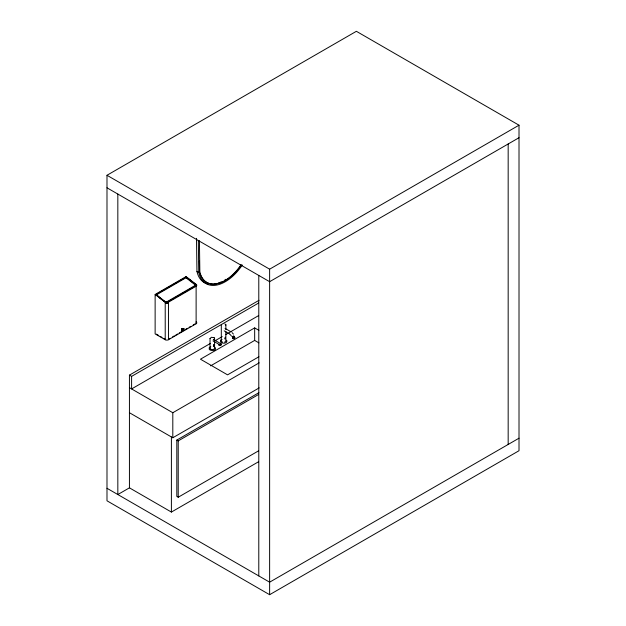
<?xml version="1.0" encoding="UTF-8"?>
<svg xmlns="http://www.w3.org/2000/svg" width="626" height="626" viewBox="0 0 626 626"><rect width="100%" height="100%" fill="white"/><g stroke="black" fill="none" stroke-linecap="round" stroke-linejoin="round"><path stroke-width="0.94" d="M106.991 187.8L106.991 175.28L356.374 31.3L519.009 125.2L519.009 450.72L269.626 594.7L106.991 500.8L106.991 187.8L269.626 281.7L519.009 137.72M210.031 338.627L211.353 337.273L214.162 337.711M214.585 338.627L214.17 337.711M225.861 325.168L225.79 324.691M519.009 125.2L269.626 269.18L269.626 594.7M182.667 330.121L182.487 330.434M182.111 329.745L181.775 329.965L182.33 329.511M183.614 328.963C183.254 328.611 183.316 329.229 183.41 328.666M182.346 330.465C181.83 329.745 182.98 330.919 182.283 330.09M182.549 329.628L182.51 329.143L182.51 329.605L183.089 329.268M182.479 329.393L182.143 329.816L182.182 329.378M219.202 345.161L219.46 344.84L219.374 345.403M219.843 345.208L219.366 344.832M182.236 330.254L181.806 330.825L181.861 330.332M182.229 330.121L182.017 330.661L182.448 329.949M182.87 329.44L183.238 329.088M182.815 329.472L182.964 328.924M155.561 295.722L155.999 294.47L165.593 301.889L167.275 302.162L196.094 285.519L196.274 286.598L195.625 285.988L195.625 286.614L196.094 285.018L186.032 276.629L155.131 294.47L155.131 333.908L165.217 339.73A2.301 1.33 0 0 0 168.464 339.73L196.118 323.767L196.118 286.207A2.301 1.33 0 0 0 196.118 284.329L186.032 276.629L186.032 277.756L196.094 285.644M168.089 301.889L167.439 303.516L167.275 302.162L166.219 303.508L166.406 302.162L166.406 302.788L165.593 302.514L165.593 301.889L165.217 302.17L165.217 339.73M219.444 345.262C218.224 343.893 221.025 345.638 220.195 344.934M213.169 340.012L213.693 339.644M166.242 303.516L167.275 302.162L167.275 302.788L168.089 302.514M233.162 338.33L233.13 338.768L233.834 338.556M234.468 336.788L233.733 337.61L232.606 337.539M234.445 337.797L234.484 337.007M235.008 337.899L233.827 338.58M213.615 344.848C212.417 349.41 216.267 343.384 213.623 344.832M234.547 337.093L232.731 337.852M232.935 338.369L233.208 338.721M233.412 338.447L234.617 337.891L234.359 337.273M219.444 344.769L219.163 345.255M233.881 335.919L233.412 336.162M234.57 337.774L234.116 337.985M155.561 294.721L186.032 277.13L195.68 284.58A2.301 1.33 0 0 1 195.68 286.458M186.032 277.756L155.999 295.096L155.999 294.47L155.131 294.47L165.217 302.17A2.301 1.33 0 0 0 168.464 302.17L196.118 286.207M165.593 302.514L195.625 285.174L195.625 284.548L186.032 277.13M181.462 328.619L181.501 329.049L181.524 328.58M181.712 328.689L181.563 329.018M181.908 328.814L182.166 328.572M182.604 328.415L182.604 328.611M181.783 328.893L182.409 328.666M181.869 328.791L181.869 329.198L181.963 328.783M182.369 328.908L182.847 328.681M183.817 328.384L183.856 328.869L183.856 328.407M168.464 339.229L170.115 338.275M172.588 336.851L174.239 335.896M175.89 334.941L177.541 333.994M179.185 333.04L187.432 328.274M189.083 327.328L190.734 326.373M193.207 324.949L194.858 323.994M258.632 461.706L171.399 512.068L129.433 487.842L129.433 375.123L259.023 300.308M129.433 375.123L131.601 376.375L258.648 303.023M210.367 343.455L131.601 388.934L131.601 376.375M214.608 341.014L222.23 336.616M225.618 334.66L258.648 315.582M258.906 330.348L254.665 327.899L200.453 359.199L227.559 374.849L258.906 356.757M210.618 365.85L254.665 340.419L258.906 342.868M129.433 387.682L172.807 412.722L259.195 362.845M129.433 412.722L172.807 437.762L259.195 387.885M258.608 450.822L178.222 497.232L176.814 496.418L176.814 440.078L258.89 392.69M176.814 440.078L178.222 440.892L258.608 394.482M129.676 487.701L117.829 494.54L117.829 194.06M519.009 438.2L269.626 582.18L106.991 488.28M213.771 349.222L213.615 349.292A2.285 1.322 0 0 1 210.688 349.151M233.451 336.17L232.645 336.491M196.118 284.329L195.625 284.548L195.68 285.581M220.023 345.208L219.319 345.043M219.225 345.349L220.242 345.427M233.06 338.369L233.944 338.103M232.684 336.452L232.105 336.452M219.46 344.277L220.078 344.245M232.473 336.514L232.074 336.585M213.083 340.967L220.649 345.333C222.84 344.558 220.094 343.197 220.61 345.309M213.787 339.652L221.393 344.034M234.758 337.586L234.515 337.97M233.162 338.47L232.856 337.876M224.883 323.932L225.79 324.683M106.991 175.28L269.626 269.18M196.501 238.35L196.947 271.387L198.763 272.435A38.389 22.168 -60 0 0 242.293 265.001M225.008 328.368L230.963 331.803M224.178 330.864L229.366 333.861M182.424 328.877L182.549 328.392M156.367 334.12L158.785 335.513M160.389 336.444L162.001 337.375M163.605 338.298L165.217 339.229M229.679 334.057L231.299 335.794M162.244 299.877L164.474 301.599M159.685 297.945L161.899 299.658M155.999 294.47L165.217 302.17M232.066 332.594L233.435 334.12M226.815 340.802L226.604 340.481A3.615 2.089 0 0 0 226.299 340.184M234.359 336.999L234.695 337.672M234.187 337.383L234.367 338.063M233.975 337.5L234.194 338.157M233.733 337.61L233.991 338.251M233.482 337.704L233.694 338.204M233.248 337.79L233.451 338.283M233.029 337.844L233.24 338.345M219.303 344.965L219.28 344.527M196.094 285.018L196.274 286.176M225.861 324.917L225.861 329.824M226.933 341.131C226.839 343.275 223.834 343.439 222.238 342.993A3.615 2.089 0 0 1 220.571 342.031L220.501 340.387A3.13 1.808 0 0 1 221.15 339.848M199.428 240.713L199.851 271.809A36.848 21.276 -60 0 0 241.018 265.463M199.381 260.932L199.522 271.621A36.848 21.276 -60 0 0 199.686 272.318M198.332 240.368L198.763 272.435M508.171 143.98L508.171 444.46M258.788 275.44L258.788 575.92M254.665 327.899L254.665 340.419M225.861 331.459L225.861 341.006A2.285 1.322 0 0 1 225.203 341.827L224.89 341.968A2.285 1.322 0 0 1 224.546 342.086M221.307 324.941L221.307 341.006M214.585 338.392L214.585 348.33A2.285 1.322 0 0 1 214.178 348.972M210.031 338.4L210.031 348.33M183.614 328.501L183.598 329.018M178.222 440.892L178.222 497.232M172.807 412.722L172.807 437.762M171.399 436.948L171.399 512.068M168.464 302.17L168.464 339.73M210.43 348.972A2.285 1.322 0 0 1 210.234 348.776M215.015 347.508A3.615 2.089 0 0 1 215.321 347.806C216.666 350.184 212.59 351.014 210.962 350.317A3.615 2.089 0 0 1 209.295 349.355L209.225 347.712A3.13 1.808 0 0 1 209.507 347.422M209.866 347.172A3.13 1.808 0 0 1 210.813 346.796M222.613 342.086A2.285 1.322 0 0 1 221.51 341.452M221.588 339.636A3.13 1.808 0 0 1 222.089 339.472M196.118 321.889A2.301 1.33 0 0 1 196.118 323.767M196.274 322.233A2.301 1.33 0 0 1 196.274 322.922M241.245 264.454A36.848 21.276 -60 0 1 201.329 276.723M201.04 276.144A36.848 21.276 -60 0 1 200.062 273.664M225.665 279.321A38.389 22.168 -60 0 1 224.937 279.806M221.26 281.864A38.389 22.168 -60 0 1 218.349 283.093M217.629 283.335A38.389 22.168 -60 0 1 214.796 284.063M212.065 284.384A38.389 22.168 -60 0 1 210.101 284.353M208.223 284.094A38.389 22.168 -60 0 1 207.621 283.954M207.034 283.789A38.389 22.168 -60 0 1 196.947 271.387M225.571 338.525C223.693 340.834 225.837 334.386 225.571 338.525"/></g></svg>
